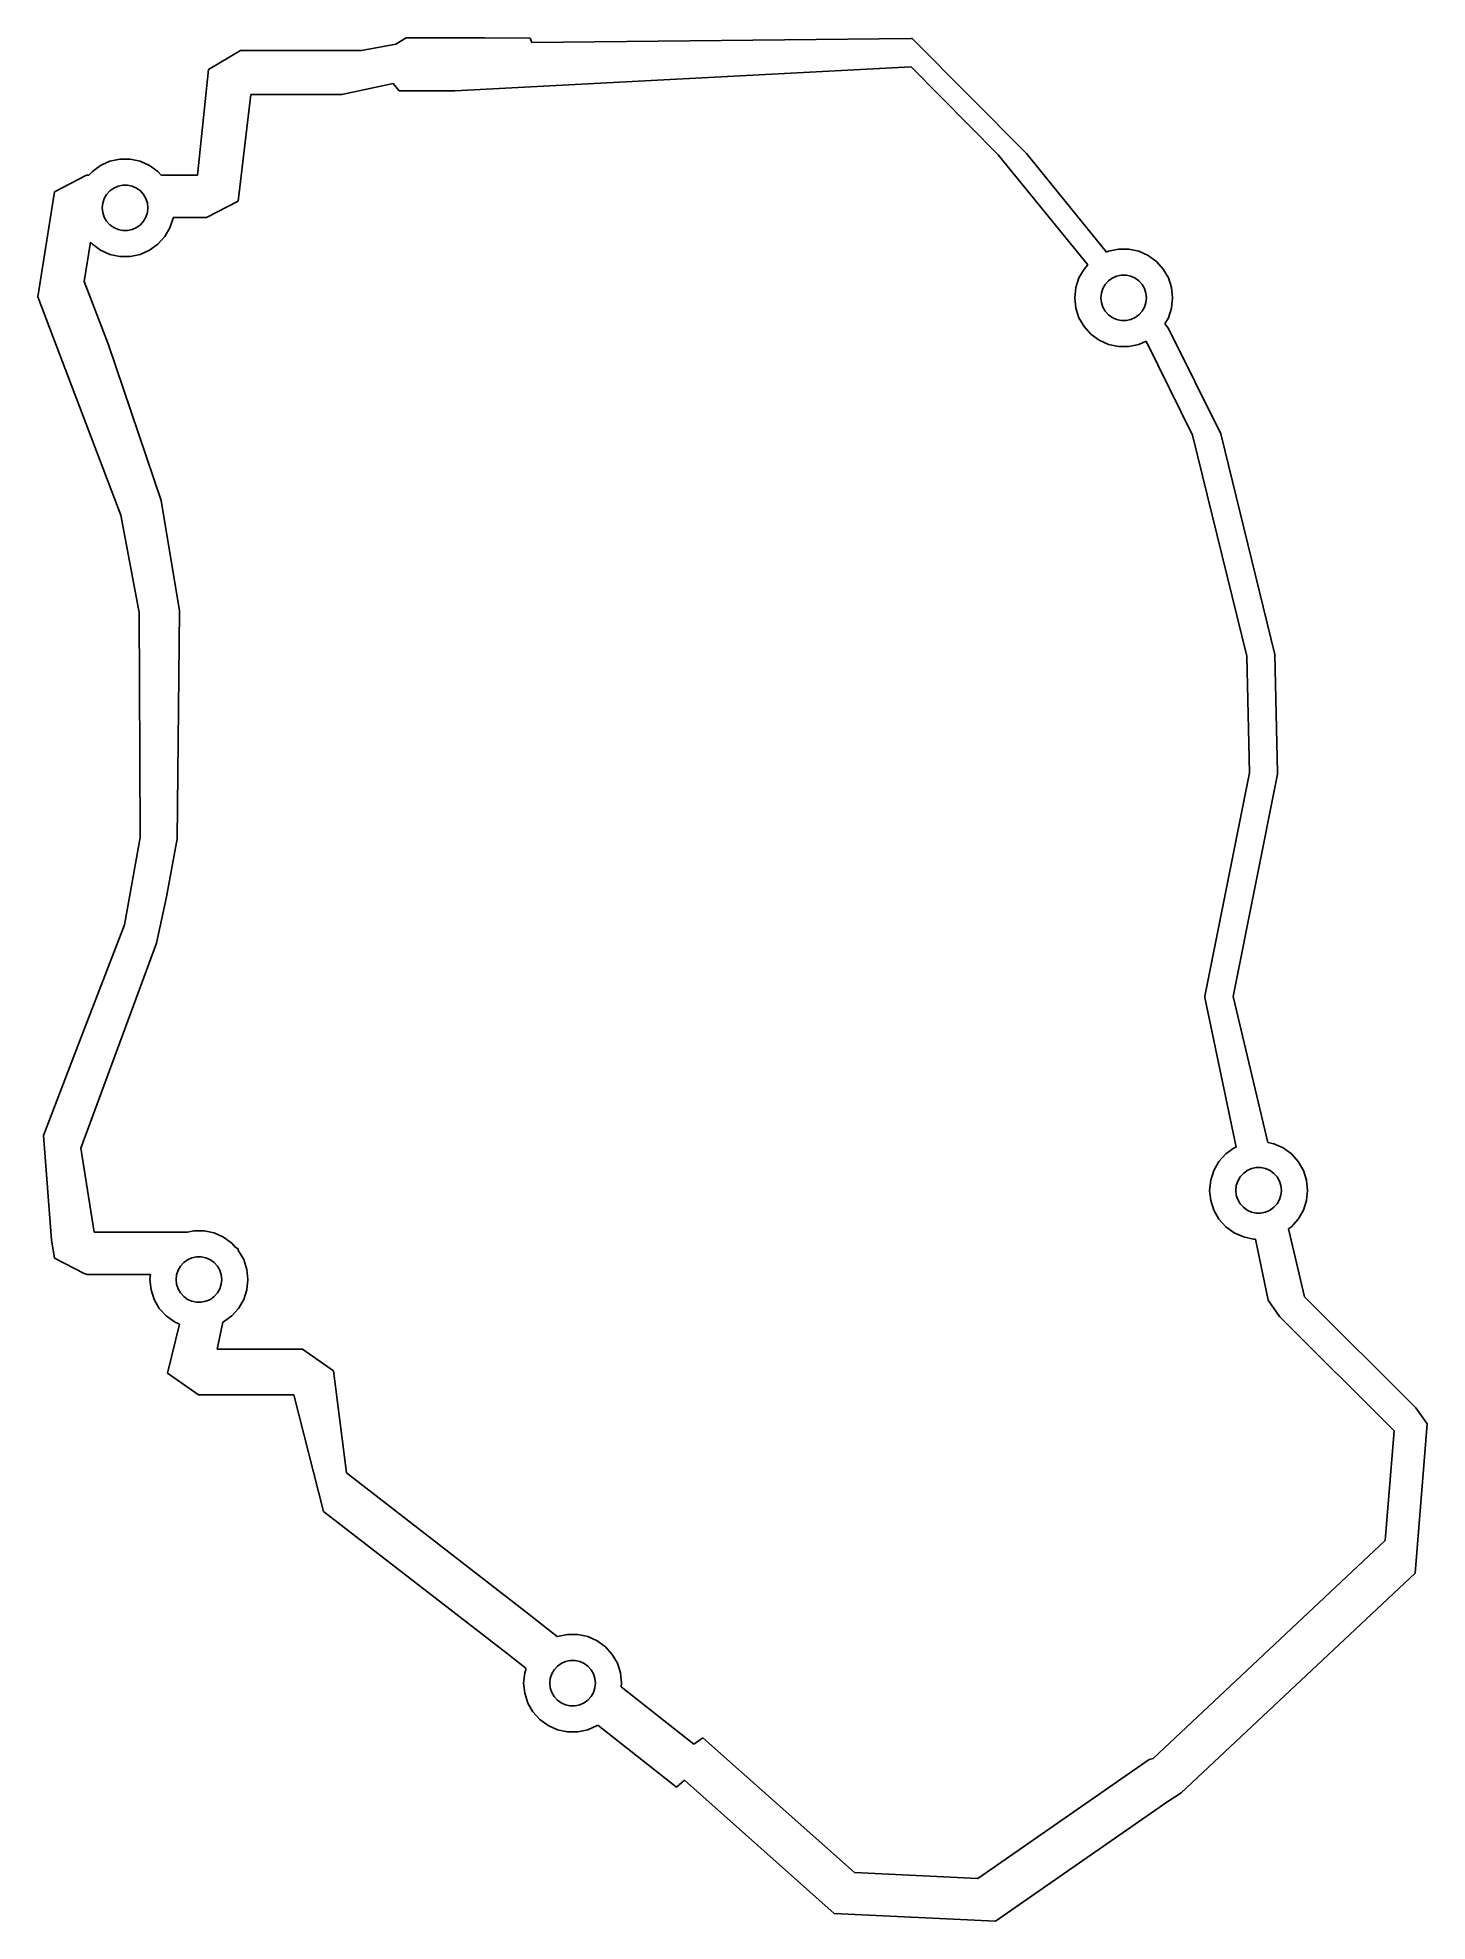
# Model space of a CAD drawing. Header units: metres. Extents: x -21 to 83, y -98 to 42.
import ezdxf

# ---------------------------------------------------------------- set-up
doc = ezdxf.new("R2010")
doc.units = ezdxf.units.M

msp = doc.modelspace()

# ---------------------------------------------------------------- linework, layer by layer
for p, q in [((6.56133, 42.1209), (5.79974, 41.6318)), ((12.3826, 42.1209), (6.56133, 42.1209)), ((12.3952, 42.0993), (12.3826, 42.1209)), ((-5.76404, 41.1755), (-8.15833, 39.7565)), ((3.2412, 41.1755), (-5.76404, 41.1755)), ((5.79974, 41.6318), (3.2412, 41.1755)), ((15.8095, 42.0867), (12.3952, 42.0993)), ((15.9383, 41.7704), (15.8095, 42.0867)), ((44.1674, 42.0571), (15.9383, 41.7704)), ((44.2674, 42.0571), (44.1674, 42.0571)), ((52.7674, 33.4932), (44.2674, 42.0571)), ((-8.15833, 39.7565), (-8.97244, 31.8741)), ((10.1989, 38.1602), (44.1723, 39.9363)), ((44.1723, 39.9363), (50.6674, 33.3925)), ((1.78082, 37.8884), (5.6017, 38.7175)), ((5.6017, 38.7175), (6.05455, 38.1602)), ((6.05455, 38.1602), (10.1989, 38.1602)), ((-5.93625, 29.9412), (-4.9977, 37.8884)), ((-4.9977, 37.8884), (1.78082, 37.8884)), ((-16.1929, 32.6037), (-16.8101, 32.1553)), ((-15.496, 32.914), (-16.1929, 32.6037)), ((-14.7498, 33.0726), (-15.496, 32.914)), ((-13.9869, 33.0726), (-14.7498, 33.0726)), ((-13.2407, 32.914), (-13.9869, 33.0726)), ((-12.5438, 32.6037), (-13.2407, 32.914)), ((-11.9267, 32.1553), (-12.5438, 32.6037)), ((50.6674, 33.3925), (57.3343, 25.1879)), ((58.7391, 26.1441), (52.7674, 33.4932)), ((-17.2523, 31.8741), (-19.6258, 30.6447)), ((-17.0633, 31.8741), (-17.2523, 31.8741)), ((-16.8101, 32.1553), (-17.0633, 31.8741)), ((-15.5059, 30.7068), (-15.2184, 30.9157)), ((-15.2184, 30.9157), (-14.8937, 31.0603)), ((-14.8937, 31.0603), (-14.5461, 31.1342)), ((-14.5461, 31.1342), (-14.1907, 31.1342)), ((-14.1907, 31.1342), (-13.843, 31.0603)), ((-13.843, 31.0603), (-13.5184, 30.9157)), ((-13.5184, 30.9157), (-13.2309, 30.7068)), ((-11.6735, 31.8741), (-11.9267, 32.1553)), ((-8.97244, 31.8741), (-11.6735, 31.8741)), ((-19.6258, 30.6447), (-20.8817, 22.8213)), ((-16.0684, 29.4435), (-16.0312, 29.7969)), ((-16.0312, 29.7969), (-15.9214, 30.1349)), ((-15.9214, 30.1349), (-15.7437, 30.4427)), ((-15.7437, 30.4427), (-15.5059, 30.7068)), ((-13.2309, 30.7068), (-12.993, 30.4427)), ((-12.993, 30.4427), (-12.8153, 30.1349)), ((-12.8153, 30.1349), (-12.7055, 29.7969)), ((-12.7055, 29.7969), (-12.6684, 29.4435)), ((-8.30971, 28.7119), (-5.93625, 29.9412)), ((-16.0312, 29.09), (-16.0684, 29.4435)), ((-15.9214, 28.752), (-16.0312, 29.09)), ((-15.7437, 28.4442), (-15.9214, 28.752)), ((-15.5059, 28.1801), (-15.7437, 28.4442)), ((-15.2184, 27.9712), (-15.5059, 28.1801)), ((-13.2309, 28.1801), (-13.5184, 27.9712)), ((-12.993, 28.4442), (-13.2309, 28.1801)), ((-12.8153, 28.752), (-12.993, 28.4442)), ((-12.7055, 29.09), (-12.8153, 28.752)), ((-12.6684, 29.4435), (-12.7055, 29.09)), ((-11.0348, 27.9592), (-10.799, 28.6848)), ((-10.799, 28.6848), (-10.7962, 28.7119)), ((-10.7962, 28.7119), (-8.30971, 28.7119)), ((-17.423, 23.9586), (-16.9525, 26.8898)), ((-16.9525, 26.8898), (-16.8101, 26.7317)), ((-16.8101, 26.7317), (-16.1929, 26.2833)), ((-14.8937, 27.8267), (-15.2184, 27.9712)), ((-14.5461, 27.7528), (-14.8937, 27.8267)), ((-14.1907, 27.7528), (-14.5461, 27.7528)), ((-13.843, 27.8267), (-14.1907, 27.7528)), ((-13.5184, 27.9712), (-13.843, 27.8267)), ((-12.5438, 26.2833), (-11.9267, 26.7317)), ((-11.9267, 26.7317), (-11.4162, 27.2986)), ((-11.4162, 27.2986), (-11.0348, 27.9592)), ((-16.1929, 26.2833), (-15.496, 25.973)), ((-15.496, 25.973), (-14.7498, 25.8144)), ((-14.7498, 25.8144), (-13.9869, 25.8144)), ((-13.9869, 25.8144), (-13.2407, 25.973)), ((-13.2407, 25.973), (-12.5438, 26.2833)), ((58.8845, 26.2089), (58.7391, 26.1441)), ((59.6307, 26.3675), (58.8845, 26.2089)), ((60.3936, 26.3675), (59.6307, 26.3675)), ((61.1398, 26.2089), (60.3936, 26.3675)), ((61.8367, 25.8986), (61.1398, 26.2089)), ((62.4539, 25.4502), (61.8367, 25.8986)), ((62.9643, 24.8832), (62.4539, 25.4502)), ((-15.6118, 19.226), (-17.423, 23.9586)), ((56.6785, 24.2226), (56.4428, 23.4971)), ((57.06, 24.8832), (56.6785, 24.2226)), ((57.3343, 25.1879), (57.06, 24.8832)), ((58.6368, 23.7376), (58.8746, 24.0017)), ((58.8746, 24.0017), (59.1622, 24.2106)), ((59.1622, 24.2106), (59.4868, 24.3552)), ((59.4868, 24.3552), (59.8345, 24.429)), ((59.8345, 24.429), (60.1898, 24.429)), ((60.1898, 24.429), (60.5375, 24.3552)), ((60.5375, 24.3552), (60.8622, 24.2106)), ((60.8622, 24.2106), (61.1497, 24.0017)), ((61.1497, 24.0017), (61.3875, 23.7376)), ((63.3458, 24.2226), (62.9643, 24.8832)), ((63.5815, 23.4971), (63.3458, 24.2226)), ((-20.8817, 22.8213), (-19.703, 19.7415)), ((56.4428, 23.4971), (56.3631, 22.7384)), ((56.3631, 22.7384), (56.4428, 21.9797)), ((58.3121, 22.7384), (58.3493, 23.0918)), ((58.3493, 22.3849), (58.3121, 22.7384)), ((58.3493, 23.0918), (58.4591, 23.4298)), ((58.4591, 23.4298), (58.6368, 23.7376)), ((61.3875, 23.7376), (61.5652, 23.4298)), ((61.5652, 23.4298), (61.675, 23.0918)), ((61.675, 23.0918), (61.7121, 22.7384)), ((61.7121, 22.7384), (61.675, 22.3849)), ((63.6612, 22.7384), (63.5815, 23.4971)), ((63.5815, 21.9797), (63.6612, 22.7384)), ((56.4428, 21.9797), (56.6785, 21.2542)), ((56.6785, 21.2542), (57.06, 20.5935)), ((58.4591, 22.0469), (58.3493, 22.3849)), ((58.6368, 21.7391), (58.4591, 22.0469)), ((58.8746, 21.475), (58.6368, 21.7391)), ((59.1622, 21.2661), (58.8746, 21.475)), ((59.4868, 21.1216), (59.1622, 21.2661)), ((59.8345, 21.0477), (59.4868, 21.1216)), ((60.5375, 21.1216), (60.1898, 21.0477)), ((60.8622, 21.2661), (60.5375, 21.1216)), ((61.1497, 21.475), (60.8622, 21.2661)), ((61.3875, 21.7391), (61.1497, 21.475)), ((61.5652, 22.0469), (61.3875, 21.7391)), ((61.675, 22.3849), (61.5652, 22.0469)), ((63.0828, 20.7986), (63.3458, 21.2542)), ((63.3458, 21.2542), (63.5815, 21.9797)), ((-19.703, 19.7415), (-14.6932, 6.54439)), ((57.06, 20.5935), (57.5704, 20.0266)), ((57.5704, 20.0266), (58.1876, 19.5782)), ((60.1898, 21.0477), (59.8345, 21.0477)), ((63.3569, 20.4613), (63.0828, 20.7986)), ((67.2467, 12.6177), (63.3569, 20.4613)), ((-11.6752, 7.63637), (-15.6118, 19.226)), ((58.1876, 19.5782), (58.8845, 19.2679)), ((58.8845, 19.2679), (59.6307, 19.1093)), ((59.6307, 19.1093), (60.3936, 19.1093)), ((60.3936, 19.1093), (61.1398, 19.2679)), ((61.1398, 19.2679), (61.6796, 19.5082)), ((61.6796, 19.5082), (65.1467, 12.517)), ((65.1467, 12.517), (69.184, -3.94496)), ((71.284, -3.84421), (67.2467, 12.6177)), ((-10.3256, -0.59158), (-11.6752, 7.63637)), ((-14.6932, 6.54439), (-13.3222, -0.69234)), ((-13.3222, -0.69234), (-13.2834, -11.4324)), ((-10.4955, -17.5681), (-10.3256, -0.59158)), ((69.184, -3.94496), (69.3743, -12.655)), ((71.4763, -12.645), (71.284, -3.84421)), ((-13.2834, -11.4324), (-13.2392, -17.4674)), ((69.3743, -12.655), (66.0619, -29.2765)), ((68.1728, -29.3225), (71.4763, -12.7458)), ((71.4763, -12.7458), (71.4763, -12.645)), ((-13.2392, -17.4674), (-14.4219, -23.9753)), ((-11.292, -21.8958), (-10.4955, -17.5681)), ((-12.0205, -25.3472), (-11.292, -21.8958)), ((-14.4219, -23.9753), (-17.7629, -32.6541)), ((-17.6752, -40.6191), (-12.0205, -25.3472)), ((66.0619, -29.2765), (66.0619, -29.3773)), ((66.0619, -29.3773), (68.3916, -40.5263)), ((70.7546, -40.1911), (68.1728, -29.3225)), ((-17.7629, -32.6541), (-20.4451, -39.679)), ((-20.4451, -39.679), (-19.8445, -47.4422)), ((-16.6621, -46.8716), (-17.6752, -40.6191)), ((68.2391, -40.5942), (67.6219, -41.0426)), ((68.3916, -40.5263), (68.2391, -40.5942)), ((71.1912, -40.284), (70.7546, -40.1911)), ((71.8882, -40.5942), (71.1912, -40.284)), ((72.5053, -41.0426), (71.8882, -40.5942)), ((67.1114, -41.6096), (66.73, -42.2702)), ((67.6219, -41.0426), (67.1114, -41.6096)), ((69.5383, -42.1376), (69.8859, -42.0638)), ((69.8859, -42.0638), (70.2413, -42.0638)), ((70.2413, -42.0638), (70.5889, -42.1376)), ((73.0158, -41.6096), (72.5053, -41.0426)), ((73.3972, -42.2702), (73.0158, -41.6096)), ((66.4943, -42.9958), (66.4145, -43.7545)), ((66.73, -42.2702), (66.4943, -42.9958)), ((68.3636, -43.7545), (68.4008, -43.401)), ((68.4008, -43.401), (68.5106, -43.063)), ((68.5106, -43.063), (68.6883, -42.7552)), ((68.6883, -42.7552), (68.9261, -42.4911)), ((68.9261, -42.4911), (69.2136, -42.2822)), ((69.2136, -42.2822), (69.5383, -42.1376)), ((70.5889, -42.1376), (70.9136, -42.2822)), ((70.9136, -42.2822), (71.2011, -42.4911)), ((71.2011, -42.4911), (71.4389, -42.7552)), ((71.4389, -42.7552), (71.6166, -43.063)), ((71.6166, -43.063), (71.7265, -43.401)), ((71.7265, -43.401), (71.7636, -43.7545)), ((73.6329, -42.9958), (73.3972, -42.2702)), ((73.7127, -43.7545), (73.6329, -42.9958)), ((66.4145, -43.7545), (66.4943, -44.5131)), ((66.4943, -44.5131), (66.73, -45.2387)), ((68.4008, -44.1079), (68.3636, -43.7545)), ((68.5106, -44.4459), (68.4008, -44.1079)), ((68.6883, -44.7537), (68.5106, -44.4459)), ((68.9261, -45.0178), (68.6883, -44.7537)), ((71.4389, -44.7537), (71.2011, -45.0178)), ((71.6166, -44.4459), (71.4389, -44.7537)), ((71.7265, -44.1079), (71.6166, -44.4459)), ((71.7636, -43.7545), (71.7265, -44.1079)), ((73.3972, -45.2387), (73.6329, -44.5131)), ((73.6329, -44.5131), (73.7127, -43.7545)), ((66.73, -45.2387), (67.1114, -45.8993)), ((67.1114, -45.8993), (67.6219, -46.4662)), ((69.2136, -45.2267), (68.9261, -45.0178)), ((69.5383, -45.3712), (69.2136, -45.2267)), ((69.8859, -45.4451), (69.5383, -45.3712)), ((70.2413, -45.4451), (69.8859, -45.4451)), ((70.5889, -45.3712), (70.2413, -45.4451)), ((70.9136, -45.2267), (70.5889, -45.3712)), ((71.2011, -45.0178), (70.9136, -45.2267)), ((72.5053, -46.4662), (73.0158, -45.8993)), ((73.0158, -45.8993), (73.3972, -45.2387)), ((-19.8445, -47.4422), (-19.6258, -48.8044)), ((-9.71971, -46.8716), (-16.6621, -46.8716)), ((-9.25102, -46.772), (-9.71971, -46.8716)), ((-8.48816, -46.772), (-9.25102, -46.772)), ((-7.74196, -46.9306), (-8.48816, -46.772)), ((-7.04504, -47.2409), (-7.74196, -46.9306)), ((-6.42787, -47.6893), (-7.04504, -47.2409)), ((-6.16287, -47.9836), (-6.42787, -47.6893)), ((67.6219, -46.4662), (68.2391, -46.9147)), ((68.2391, -46.9147), (68.936, -47.2249)), ((68.936, -47.2249), (69.6822, -47.3835)), ((69.6822, -47.3835), (69.8246, -47.3835)), ((69.8246, -47.3835), (70.7783, -51.9476)), ((72.2835, -46.6274), (72.5053, -46.4662)), ((73.4835, -51.6794), (72.2835, -46.6274)), ((-19.6258, -48.8044), (-17.4138, -49.9502)), ((-10.0071, -49.1377), (-9.71959, -48.9288)), ((-9.71959, -48.9288), (-9.39491, -48.7843)), ((-9.39491, -48.7843), (-9.04729, -48.7104)), ((-9.04729, -48.7104), (-8.69189, -48.7104)), ((-8.69189, -48.7104), (-8.34425, -48.7843)), ((-8.34425, -48.7843), (-8.01959, -48.9288)), ((-8.01959, -48.9288), (-7.73207, -49.1377)), ((-5.93625, -48.101), (-6.16287, -47.9836)), ((-5.9592, -48.2098), (-5.93625, -48.101)), ((-5.91742, -48.2562), (-5.9592, -48.2098)), ((-5.53598, -48.9169), (-5.91742, -48.2562)), ((-5.30025, -49.6424), (-5.53598, -48.9169)), ((-17.4138, -49.9502), (-17.1926, -50.0338)), ((-17.1926, -50.0338), (-12.4801, -50.0338)), ((-12.4801, -50.0338), (-12.5187, -50.4011)), ((-12.5187, -50.4011), (-12.4389, -51.1598)), ((-10.5696, -50.4011), (-10.5324, -50.0476)), ((-10.5324, -50.7545), (-10.5696, -50.4011)), ((-10.5324, -50.0476), (-10.4226, -49.7096)), ((-10.4226, -49.7096), (-10.2449, -49.4018)), ((-10.2449, -49.4018), (-10.0071, -49.1377)), ((-7.73207, -49.1377), (-7.49426, -49.4018)), ((-7.49426, -49.4018), (-7.31656, -49.7096)), ((-7.31656, -49.7096), (-7.20674, -50.0476)), ((-7.20674, -50.0476), (-7.16959, -50.4011)), ((-7.16959, -50.4011), (-7.20674, -50.7545)), ((-5.2205, -50.4011), (-5.30025, -49.6424)), ((-5.30025, -51.1598), (-5.2205, -50.4011)), ((-12.4389, -51.1598), (-12.2032, -51.8853)), ((-12.2032, -51.8853), (-11.8218, -52.546)), ((-10.4226, -51.0925), (-10.5324, -50.7545)), ((-10.2449, -51.4003), (-10.4226, -51.0925)), ((-10.0071, -51.6644), (-10.2449, -51.4003)), ((-9.71959, -51.8733), (-10.0071, -51.6644)), ((-9.39491, -52.0179), (-9.71959, -51.8733)), ((-8.01959, -51.8733), (-8.34425, -52.0179)), ((-7.73207, -51.6644), (-8.01959, -51.8733)), ((-7.49426, -51.4003), (-7.73207, -51.6644)), ((-7.31656, -51.0925), (-7.49426, -51.4003)), ((-7.20674, -50.7545), (-7.31656, -51.0925)), ((-5.91742, -52.546), (-5.53598, -51.8853)), ((-5.53598, -51.8853), (-5.30025, -51.1598)), ((81.7844, -59.9642), (73.4835, -51.6794)), ((-11.8218, -52.546), (-11.3113, -53.1129)), ((-11.3113, -53.1129), (-10.6941, -53.5613)), ((-9.04729, -52.0918), (-9.39491, -52.0179)), ((-8.69189, -52.0918), (-9.04729, -52.0918)), ((-8.34425, -52.0179), (-8.69189, -52.0918)), ((-7.04504, -53.5613), (-6.42787, -53.1129)), ((-6.42787, -53.1129), (-5.91742, -52.546)), ((70.7783, -51.9476), (71.6242, -53.1409)), ((71.6242, -53.1409), (80.1642, -61.6644)), ((-10.3075, -53.7334), (-11.2016, -57.3811)), ((-10.6941, -53.5613), (-10.3075, -53.7334)), ((-7.5154, -55.5868), (-7.09258, -53.5824)), ((-7.09258, -53.5824), (-7.04504, -53.5613)), ((-1.14769, -55.5868), (-7.5154, -55.5868)), ((1.15195, -57.1885), (-1.14769, -55.5868)), ((-11.2016, -57.3811), (-8.90195, -58.9828)), ((2.1226, -64.7915), (1.15195, -57.1885)), ((-8.90195, -58.9828), (-1.79182, -58.9828)), ((-1.79182, -58.9828), (0.40202, -67.6692)), ((82.6303, -61.1576), (81.7844, -59.9642)), ((80.1642, -61.6644), (79.5012, -69.8405)), ((81.729, -72.2717), (82.6303, -61.1576)), ((15.6031, -75.259), (2.1226, -64.7915)), ((0.40202, -67.6692), (14.0833, -78.2705)), ((79.5012, -69.8405), (62.2202, -86.0808)), ((64.3022, -88.6491), (81.729, -72.2717)), ((17.8192, -77.0034), (15.6031, -75.259)), ((17.8372, -76.9953), (17.8192, -77.0034)), ((18.5834, -76.8367), (17.8372, -76.9953)), ((19.3463, -76.8367), (18.5834, -76.8367)), ((20.0925, -76.9953), (19.3463, -76.8367)), ((20.7894, -77.3056), (20.0925, -76.9953)), ((14.0833, -78.2705), (15.5, -79.3856)), ((21.4066, -77.754), (20.7894, -77.3056)), ((21.917, -78.321), (21.4066, -77.754)), ((22.2985, -78.9816), (21.917, -78.321)), ((15.3955, -79.7071), (15.3158, -80.4658)), ((15.5, -79.3856), (15.3955, -79.7071)), ((17.302, -80.1124), (17.4118, -79.7744)), ((17.4118, -79.7744), (17.5895, -79.4666)), ((17.5895, -79.4666), (17.8273, -79.2025)), ((17.8273, -79.2025), (18.1149, -78.9936)), ((18.1149, -78.9936), (18.4395, -78.849)), ((18.4395, -78.849), (18.7871, -78.7751)), ((18.7871, -78.7751), (19.1425, -78.7751)), ((19.1425, -78.7751), (19.4902, -78.849)), ((19.4902, -78.849), (19.8148, -78.9936)), ((19.8148, -78.9936), (20.1024, -79.2025)), ((20.1024, -79.2025), (20.3402, -79.4666)), ((20.3402, -79.4666), (20.5179, -79.7744)), ((20.5179, -79.7744), (20.6277, -80.1124)), ((22.5342, -79.7071), (22.2985, -78.9816)), ((22.6139, -80.4658), (22.5342, -79.7071)), ((15.3158, -80.4658), (15.3955, -81.2245)), ((15.3955, -81.2245), (15.6312, -81.95)), ((17.2648, -80.4658), (17.302, -80.1124)), ((17.302, -80.8193), (17.2648, -80.4658)), ((17.4118, -81.1573), (17.302, -80.8193)), ((17.5895, -81.4651), (17.4118, -81.1573)), ((20.5179, -81.1573), (20.3402, -81.4651)), ((20.6277, -80.8193), (20.5179, -81.1573)), ((20.6277, -80.1124), (20.6648, -80.4658)), ((20.6648, -80.4658), (20.6277, -80.8193)), ((22.5837, -80.7537), (22.6139, -80.4658)), ((27.9829, -85.0038), (22.5837, -80.7537)), ((15.6312, -81.95), (16.0127, -82.6107)), ((16.0127, -82.6107), (16.5231, -83.1776)), ((17.8273, -81.7292), (17.5895, -81.4651)), ((18.1149, -81.9381), (17.8273, -81.7292)), ((18.4395, -82.0826), (18.1149, -81.9381)), ((18.7871, -82.1565), (18.4395, -82.0826)), ((19.1425, -82.1565), (18.7871, -82.1565)), ((19.4902, -82.0826), (19.1425, -82.1565)), ((19.8148, -81.9381), (19.4902, -82.0826)), ((20.1024, -81.7292), (19.8148, -81.9381)), ((20.3402, -81.4651), (20.1024, -81.7292)), ((16.5231, -83.1776), (17.1403, -83.626)), ((17.1403, -83.626), (17.8372, -83.9363)), ((17.8372, -83.9363), (18.5834, -84.0949)), ((18.5834, -84.0949), (19.3463, -84.0949)), ((19.3463, -84.0949), (20.0925, -83.9363)), ((20.0925, -83.9363), (20.7894, -83.626)), ((20.7894, -83.626), (20.8401, -83.5892)), ((20.8401, -83.5892), (26.709, -88.2089)), ((28.6609, -84.5323), (27.9829, -85.0038)), ((39.97, -94.5831), (28.6609, -84.5323)), ((61.9053, -86.1593), (49.1457, -95.0322)), ((62.2202, -86.0808), (61.9053, -86.1593)), ((26.709, -88.2089), (27.2956, -87.7048)), ((27.2956, -87.7048), (38.4574, -97.6246)), ((50.4564, -98.2118), (63.2159, -89.3389)), ((63.2159, -89.3389), (64.3022, -88.6491)), ((49.1457, -95.0322), (39.97, -94.5831)), ((38.4574, -97.6246), (50.4564, -98.2118))]:
    msp.add_line(p, q)

doc.saveas('drawing.dxf')
